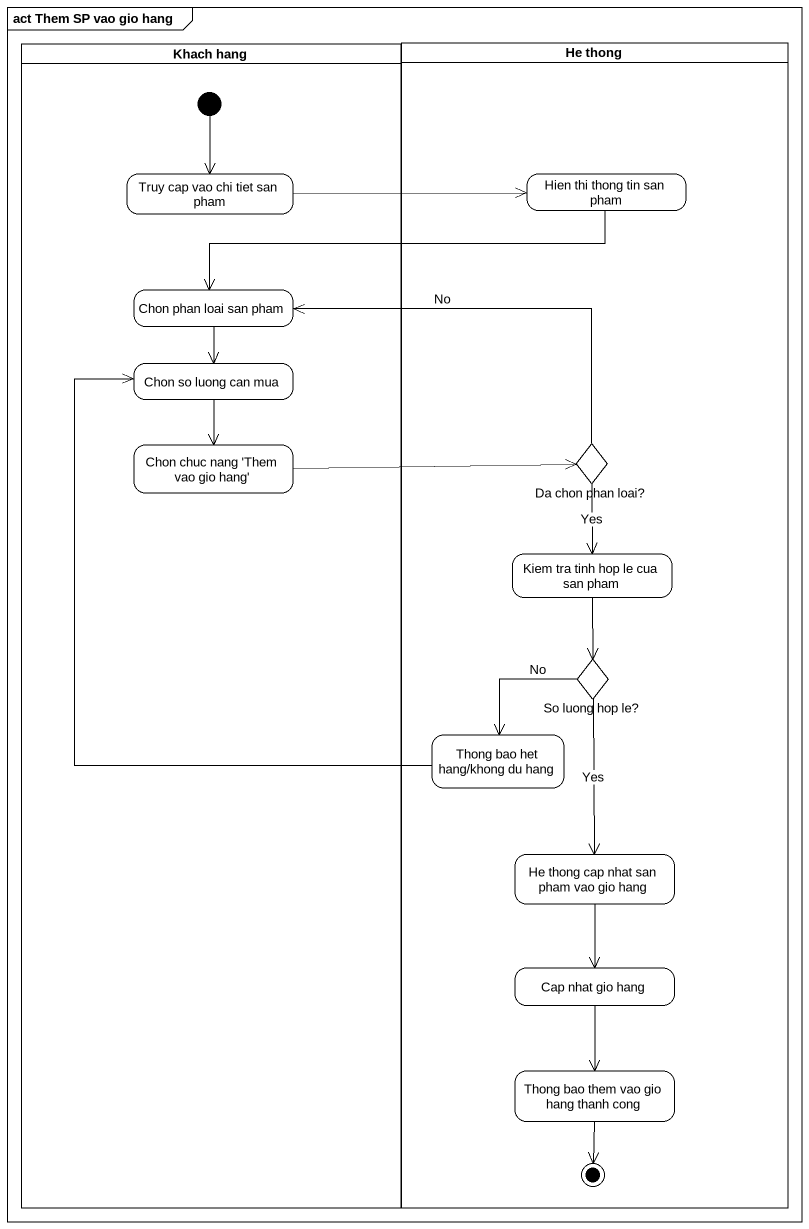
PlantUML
@startuml
mainframe act Them SP vao gio hang
hide empty description
state "He thong" as He_thong <<partition>> {
  state "Hien thi thong tin san pham" as Hien_thi_thong_tin_san_pham
  state "Da chon phan loai?" as Da_chon_phan_loai <<choice>>
  state "Kiem tra tinh hop le cua san pham" as Kiem_tra_tinh_hop_le_cua
  state "So luong hop le?" as So_luong_hop_le <<choice>>
  state "Thong bao het hang/khong du hang" as Thong_bao_het_hang_khong_du
  state "He thong cap nhat san pham vao gio hang" as He_thong_cap_nhat_san_pham
  state "Cap nhat gio hang" as Cap_nhat_gio_hang
  state "Thong bao them vao gio hang thanh cong" as Thong_bao_them_vao_gio_hang
  Thong_bao_them_vao_gio_hang --> [*]
}
state "Khach hang" as Khach_hang <<partition>> {
  state "Truy cap vao chi tiet san pham" as Truy_cap_vao_chi_tiet_san
  state "Chon phan loai san pham" as Chon_phan_loai_san_pham
  state "Chon so luong can mua" as Chon_so_luong_can_mua
  state "Chon chuc nang 'Them vao gio hang'" as Chon_chuc_nang_Them_vao_gio
  [*] --> Truy_cap_vao_chi_tiet_san
}
Truy_cap_vao_chi_tiet_san -right-> Hien_thi_thong_tin_san_pham
Hien_thi_thong_tin_san_pham -left-> Chon_phan_loai_san_pham
Chon_phan_loai_san_pham --> Chon_so_luong_can_mua
Chon_so_luong_can_mua --> Chon_chuc_nang_Them_vao_gio
Chon_chuc_nang_Them_vao_gio -right-> Da_chon_phan_loai
Da_chon_phan_loai -left-> Chon_phan_loai_san_pham : No
Da_chon_phan_loai --> Kiem_tra_tinh_hop_le_cua : Yes
Kiem_tra_tinh_hop_le_cua --> So_luong_hop_le
So_luong_hop_le --> Thong_bao_het_hang_khong_du : No
So_luong_hop_le --> He_thong_cap_nhat_san_pham : Yes
Thong_bao_het_hang_khong_du -up-> Chon_so_luong_can_mua
He_thong_cap_nhat_san_pham --> Cap_nhat_gio_hang
Cap_nhat_gio_hang --> Thong_bao_them_vao_gio_hang
@enduml
